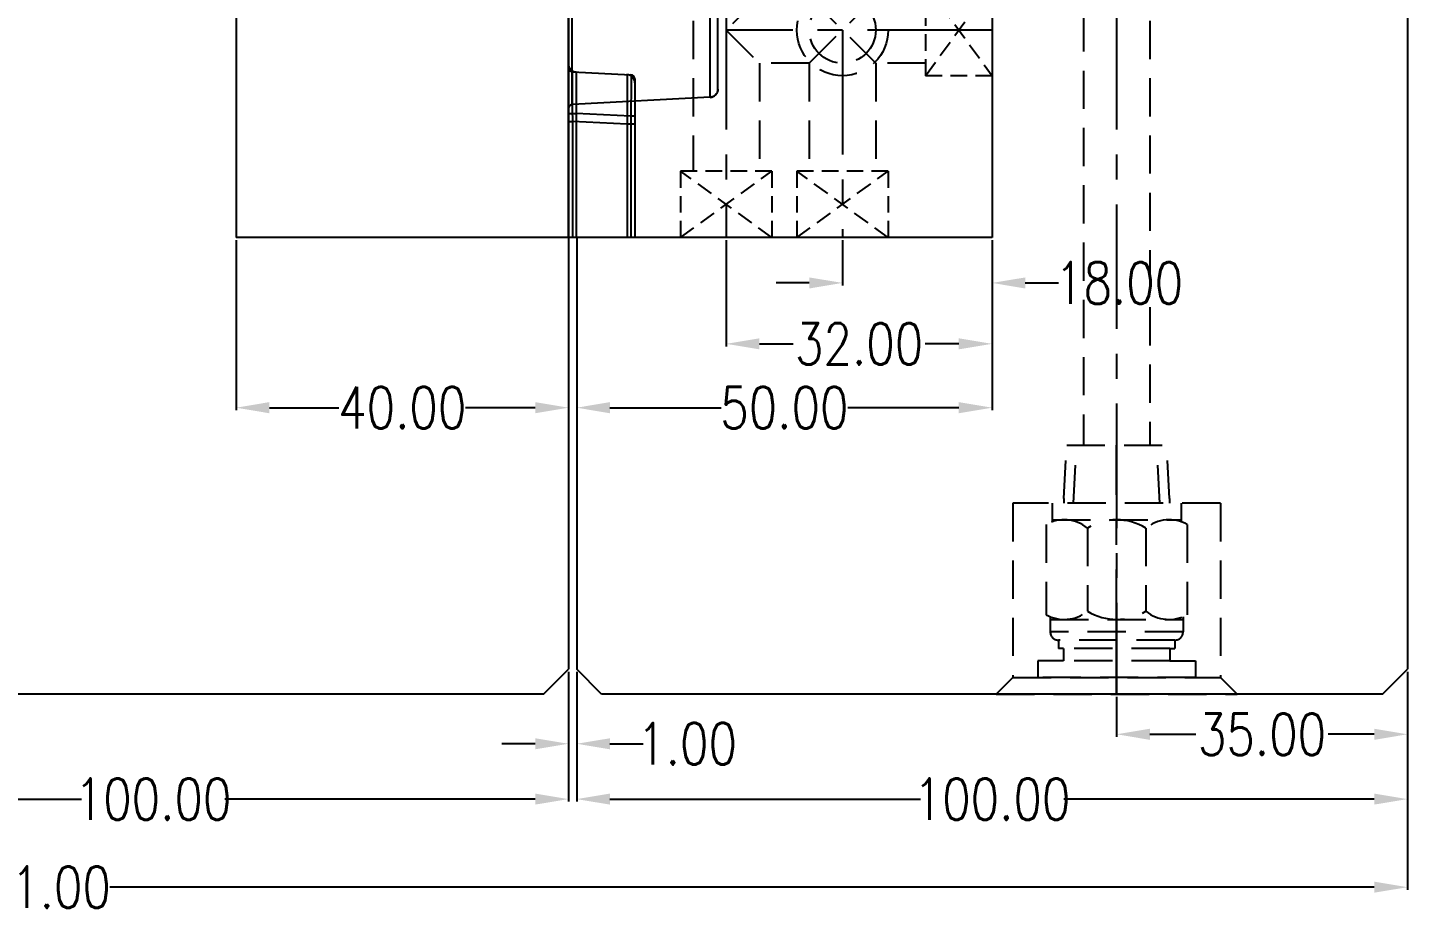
# Model space of a CAD drawing. Header units: millimetres. Extents: x 27275 to 28529, y -21406 to -20519.
# Drawn here: x 27474.2 to 27640.4, y -21002.8 to -20896 of the extents above; entities that cross this region are included whole.
import ezdxf

# ---------------------------------------------------------------- set-up
doc = ezdxf.new("R2010")
doc.units = ezdxf.units.MM
doc.header["$LTSCALE"] = 8
doc.linetypes.add('CENTER', pattern=[2, 1.25, -0.25, 0.25, -0.25])
doc.linetypes.add('HIDDEN', pattern=[0.375, 0.25, -0.125])
doc.layers.get('DEFPOINTS').update_dxf_attribs({"color": 6})
doc.layers.add('Cav-cor', color=30, linetype='Continuous')
doc.layers.add('WT', color=4, linetype='Continuous')
doc.layers.add('dim', color=3, linetype='Continuous', lineweight=15)
doc.styles.get("Standard").update_dxf_attribs({"font": 'txt.shx', "width": 0.8, "bigfont": 'chineset.shx'})
doc.dimstyles.new('ISO-25', dxfattribs={"dimtxt": 5, "dimasz": 4, "dimexe": 0.3, "dimexo": 0.3, "dimtad": 0, "dimzin": 1, "dimdsep": 46, "dimtxsty": 'Standard', "dimcen": 0, "dimclrd": 3, "dimclre": 3, "dimclrt": 3, "dimazin": 0, "dimtfac": 1, "dimtofl": 0, "dimtmove": 0, "dimatfit": 0, "dimfxl": 0, "dimarcsym": 0})

# ---------------------------------------------------------------- blocks, each defined once
blk = doc.blocks.new('*D26185')
at = {"layer": 'DEFPOINTS', "color": 0}
for p in [(27539.35, -20973.29), (27540.35, -20973.29), (27540.35, -20982.26)]:
    blk.add_point(p, dxfattribs=at)
at = {"layer": 'dim', "color": 3, "lineweight": -2}
for p, q in [((27539.35, -20973.59), (27539.35, -20982.56)), ((27540.35, -20973.59), (27540.35, -20982.56)), ((27535.35, -20982.26), (27531.35, -20982.26)), ((27544.35, -20982.26), (27548.35, -20982.26))]:
    blk.add_line(p, q, dxfattribs=at)
at = {"layer": 'dim', "color": 3}
for points in [[(27535.35, -20982.93), (27535.35, -20981.6), (27539.35, -20982.26)], [(27544.35, -20981.6), (27544.35, -20982.93), (27540.35, -20982.26)]]:
    blk.add_solid(points, dxfattribs=at)
at = {"layer": 'dim', "color": 3, "insert": (27553.64, -20982.26), "char_height": 5, "attachment_point": 5}
blk.add_mtext('1.00', dxfattribs=at)
blk = doc.blocks.new('*D26186')
at = {"layer": 'DEFPOINTS', "color": 0}
for p in [(27540.35, -20973.29), (27640.35, -20973.29), (27640.35, -20988.93)]:
    blk.add_point(p, dxfattribs=at)
at = {"layer": 'dim', "color": 3, "lineweight": -2}
for p, q in [((27540.35, -20973.59), (27540.35, -20989.23)), ((27640.35, -20973.59), (27640.35, -20989.23)), ((27544.35, -20988.93), (27581.73, -20988.93)), ((27636.35, -20988.93), (27598.98, -20988.93))]:
    blk.add_line(p, q, dxfattribs=at)
at = {"layer": 'dim', "color": 3}
for points in [[(27544.35, -20988.26), (27544.35, -20989.59), (27540.35, -20988.93)], [(27636.35, -20989.59), (27636.35, -20988.26), (27640.35, -20988.93)]]:
    blk.add_solid(points, dxfattribs=at)
at = {"layer": 'dim', "color": 3, "insert": (27590.35, -20988.93), "char_height": 5, "attachment_point": 5}
blk.add_mtext('100.00', dxfattribs=at)
blk = doc.blocks.new('*D26187')
at = {"layer": 'DEFPOINTS', "color": 0}
for p in [(27439.35, -20973.29), (27539.35, -20973.29), (27539.35, -20988.93)]:
    blk.add_point(p, dxfattribs=at)
at = {"layer": 'dim', "color": 3, "lineweight": -2}
for p, q in [((27439.35, -20973.59), (27439.35, -20989.23)), ((27539.35, -20973.59), (27539.35, -20989.23)), ((27443.35, -20988.93), (27480.73, -20988.93)), ((27535.35, -20988.93), (27497.98, -20988.93))]:
    blk.add_line(p, q, dxfattribs=at)
at = {"layer": 'dim', "color": 3}
for points in [[(27443.35, -20988.26), (27443.35, -20989.59), (27439.35, -20988.93)], [(27535.35, -20989.59), (27535.35, -20988.26), (27539.35, -20988.93)]]:
    blk.add_solid(points, dxfattribs=at)
at = {"layer": 'dim', "color": 3, "insert": (27489.35, -20988.93), "char_height": 5, "attachment_point": 5}
blk.add_mtext('100.00', dxfattribs=at)
blk = doc.blocks.new('*D26190')
at = {"layer": 'DEFPOINTS', "color": 0}
for p in [(27309.35, -20973.29), (27640.35, -20973.29), (27640.35, -20999.54)]:
    blk.add_point(p, dxfattribs=at)
at = {"layer": 'dim', "color": 3, "lineweight": -2}
for p, q in [((27309.35, -20973.59), (27309.35, -20999.84)), ((27640.35, -20973.59), (27640.35, -20999.84)), ((27313.35, -20999.54), (27465.56, -20999.54)), ((27636.35, -20999.54), (27484.14, -20999.54))]:
    blk.add_line(p, q, dxfattribs=at)
at = {"layer": 'dim', "color": 3}
for points in [[(27313.35, -20998.87), (27313.35, -21000.2), (27309.35, -20999.54)], [(27636.35, -21000.2), (27636.35, -20998.87), (27640.35, -20999.54)]]:
    blk.add_solid(points, dxfattribs=at)
at = {"layer": 'dim', "color": 3, "insert": (27474.85, -20999.54), "char_height": 5, "attachment_point": 5}
blk.add_mtext('331.00', dxfattribs=at)
blk = doc.blocks.new('*D26191')
at = {"layer": 'DEFPOINTS', "color": 0}
for p in [(27499.35, -20921.29), (27539.35, -20921.29), (27539.35, -20941.78)]:
    blk.add_point(p, dxfattribs=at)
at = {"layer": 'dim', "color": 3, "lineweight": -2}
for p, q in [((27499.35, -20921.59), (27499.35, -20942.08)), ((27539.35, -20921.59), (27539.35, -20942.08)), ((27503.35, -20941.78), (27511.73, -20941.78)), ((27535.35, -20941.78), (27526.98, -20941.78))]:
    blk.add_line(p, q, dxfattribs=at)
at = {"layer": 'dim', "color": 3}
for points in [[(27503.35, -20941.11), (27503.35, -20942.45), (27499.35, -20941.78)], [(27535.35, -20942.45), (27535.35, -20941.11), (27539.35, -20941.78)]]:
    blk.add_solid(points, dxfattribs=at)
at = {"layer": 'dim', "color": 3, "insert": (27519.35, -20941.78), "char_height": 5, "attachment_point": 5}
blk.add_mtext('40.00', dxfattribs=at)
blk = doc.blocks.new('*D26192')
at = {"layer": 'DEFPOINTS', "color": 0}
for p in [(27540.35, -20921.29), (27590.35, -20921.29), (27590.35, -20941.78)]:
    blk.add_point(p, dxfattribs=at)
at = {"layer": 'dim', "color": 3, "lineweight": -2}
for p, q in [((27540.35, -20921.59), (27540.35, -20942.08)), ((27590.35, -20921.59), (27590.35, -20942.08)), ((27544.35, -20941.78), (27557.73, -20941.78)), ((27586.35, -20941.78), (27572.98, -20941.78))]:
    blk.add_line(p, q, dxfattribs=at)
at = {"layer": 'dim', "color": 3}
for points in [[(27544.35, -20941.11), (27544.35, -20942.45), (27540.35, -20941.78)], [(27586.35, -20942.45), (27586.35, -20941.11), (27590.35, -20941.78)]]:
    blk.add_solid(points, dxfattribs=at)
at = {"layer": 'dim', "color": 3, "insert": (27565.35, -20941.78), "char_height": 5, "attachment_point": 5}
blk.add_mtext('50.00', dxfattribs=at)
blk = doc.blocks.new('20150513.114825')
at = {"layer": 'WT', "color": 125, "linetype": 'HIDDEN'}
for p, q in [((-5.5, 8), (5.5, 8)), ((5.5, 8), (-5.5, 0)), ((-5.5, 8), (5.5, 0)), ((-5.5, 0), (-5.5, 8)), ((5.5, 0), (5.5, 8)), ((-5.5, 0), (5.5, 0))]:
    blk.add_line(p, q, dxfattribs=at)
blk = doc.blocks.new('20160902.184432')
at = {"layer": 'Cav-cor', "color": 241}
for p, q in [((1.66, 100.24), (1.66, -35.38)), ((1.66, -57.6), (1.66, 88.47)), ((19.67, -39.71), (19.67, -0.38)), ((19.67, -39.71), (19.67, -30.41)), ((19.67, -39.71), (19.67, -30.41)), ((1.66, -35.38), (1.66, -57.6)), ((2.14, -37.62), (9.19, -37.99)), ((9.66, -38.49), (9.66, -57.6)), ((18.72, -40.7), (2.14, -41.57)), ((18.72, -40.7), (2.14, -41.57)), ((18.72, -40.7), (2.14, -41.57)), ((1.66, -57.6), (1.66, -42.07)), ((1.66, -57.6), (1.66, -42.07)), ((1.66, -42.64), (2.61, -42.64)), ((2.61, -42.64), (2.61, -57.6)), ((9.19, -42.99), (2.61, -42.64)), ((9.19, -42.99), (9.19, -57.6)), ((9.66, -42.99), (9.19, -42.99)), ((1.66, -43.61), (2.14, -43.61)), ((2.14, -43.61), (2.14, -57.6)), ((8.72, -43.96), (2.14, -43.61)), ((8.72, -43.96), (8.72, -57.6)), ((9.66, -43.96), (8.72, -43.96))]:
    blk.add_line(p, q, dxfattribs=at)
for centre, radius, start, end in [((2.66, -36.65), 1, 179.9987, 266.9999), ((2.16, -37.12), 0.5, 179.9996, 267), ((8.66, -38.97), 1, 0, 87), ((9.16, -38.49), 0.5, 0, 87), ((18.67, -39.71), 1, 273, 0), ((2.16, -42.07), 0.5, 93, 180.0006)]:
    blk.add_arc(centre, radius, start, end, dxfattribs=at)
for points, knots in [([(18.72, -40.7), (18.72, -40.7), (18.72, -40.7), (18.72, -40.7), (18.72, -40.69), (18.72, -40.68), (18.72, -40.66), (18.73, -40.63), (18.73, -40.59), (18.73, -40.54), (18.73, -40.48), (18.73, -40.39), (18.73, -40.24), (18.73, -40.05), (18.73, -39.82), (18.74, -39.55), (18.74, -39.26), (18.74, -38.79), (18.74, -38.14), (18.74, -37.27), (18.74, -36.28), (18.74, -35.2), (18.74, -34.02), (18.74, -32.76), (18.74, -30.96), (18.73, -28.61), (18.72, -26.7), (18.72, -25.72)], [0, 0, 0, 0, 0.000089, 0.00032, 0.000701, 0.00123, 0.002739, 0.004845, 0.00755, 0.010851, 0.014748, 0.019237, 0.029982, 0.043062, 0.058448, 0.0761, 0.095978, 0.118037, 0.16847, 0.22692, 0.292822, 0.365541, 0.444376, 0.528564, 0.617292, 0.8049, 1, 1, 1, 1]), ([(2.14, -41.57), (2.14, -41.57), (2.14, -41.57), (2.14, -41.57), (2.14, -41.56), (2.14, -41.55), (2.14, -41.53), (2.13, -41.5), (2.13, -41.46), (2.13, -41.41), (2.13, -41.35), (2.13, -41.26), (2.13, -41.11), (2.13, -40.92), (2.13, -40.69), (2.13, -40.42), (2.13, -40.13), (2.13, -39.67), (2.13, -39.01), (2.13, -38.14), (2.13, -37.16), (2.13, -36.07), (2.13, -34.89), (2.13, -33.63), (2.13, -31.83), (2.13, -29.48), (2.14, -27.57), (2.14, -26.59)], [0, 0, 0, 0, 0.000077, 0.000302, 0.000677, 0.001202, 0.002701, 0.0048, 0.007496, 0.010791, 0.01468, 0.019161, 0.029893, 0.042962, 0.058335, 0.075979, 0.095852, 0.117904, 0.168334, 0.226785, 0.292695, 0.365429, 0.444282, 0.528493, 0.617247, 0.804901, 1, 1, 1, 1]), ([(2.14, -37.62), (2.14, -37.62), (2.14, -37.63), (2.14, -37.63), (2.14, -37.64), (2.13, -37.65), (2.13, -37.67), (2.13, -37.7), (2.13, -37.74), (2.13, -37.81), (2.13, -37.88), (2.13, -37.98), (2.13, -38.13), (2.13, -38.35), (2.13, -38.65), (2.13, -39), (2.13, -39.39), (2.13, -39.82), (2.13, -40.3), (2.13, -40.8), (2.13, -41.52), (2.13, -42.46), (2.14, -43.23), (2.14, -43.61)], [0, 0, 0, 0, 0.000313, 0.001214, 0.002712, 0.004808, 0.007502, 0.010793, 0.019155, 0.029878, 0.042937, 0.058301, 0.075937, 0.117847, 0.168274, 0.226734, 0.292663, 0.365424, 0.444302, 0.52853, 0.61729, 0.804932, 1, 1, 1, 1]), ([(2.61, -37.65), (2.61, -37.65), (2.61, -37.65), (2.61, -37.65), (2.61, -37.66), (2.61, -37.68), (2.6, -37.71), (2.6, -37.75), (2.6, -37.8), (2.6, -37.87), (2.6, -37.94), (2.59, -38.07), (2.59, -38.25), (2.59, -38.5), (2.59, -38.79), (2.59, -39.12), (2.59, -39.48), (2.59, -40.02), (2.6, -40.75), (2.6, -41.68), (2.61, -42.32), (2.61, -42.64)], [0, 0, 0, 0, 0.000383, 0.001304, 0.002812, 0.004911, 0.010894, 0.019254, 0.029972, 0.043023, 0.058381, 0.07601, 0.117903, 0.16831, 0.226745, 0.292645, 0.365377, 0.444232, 0.617211, 0.804872, 1, 1, 1, 1]), ([(8.72, -37.97), (8.72, -37.97), (8.72, -37.97), (8.72, -37.98), (8.72, -37.99), (8.72, -38), (8.72, -38.04), (8.73, -38.09), (8.73, -38.15), (8.73, -38.23), (8.73, -38.32), (8.73, -38.47), (8.73, -38.69), (8.74, -38.99), (8.74, -39.34), (8.74, -39.74), (8.74, -40.17), (8.74, -40.64), (8.73, -41.14), (8.73, -41.86), (8.73, -42.81), (8.72, -43.57), (8.72, -43.96)], [0, 0, 0, 0, 0.000377, 0.001314, 0.00284, 0.004961, 0.010987, 0.019389, 0.030151, 0.043243, 0.058636, 0.076298, 0.118243, 0.168681, 0.227124, 0.293016, 0.365716, 0.444529, 0.528692, 0.617395, 0.804945, 1, 1, 1, 1]), ([(9.19, -37.99), (9.19, -37.99), (9.19, -38), (9.19, -38), (9.19, -38.01), (9.19, -38.02), (9.19, -38.05), (9.19, -38.09), (9.2, -38.15), (9.2, -38.21), (9.2, -38.29), (9.2, -38.41), (9.2, -38.6), (9.2, -38.85), (9.2, -39.14), (9.2, -39.47), (9.2, -39.83), (9.2, -40.37), (9.2, -41.1), (9.19, -42.02), (9.19, -42.66), (9.19, -42.99)], [0, 0, 0, 0, 0.000332, 0.001248, 0.00276, 0.00487, 0.01088, 0.019269, 0.030015, 0.043096, 0.058483, 0.076137, 0.118076, 0.168516, 0.226973, 0.292881, 0.36561, 0.444451, 0.617375, 0.804964, 1, 1, 1, 1])]:
    blk.add_open_spline(points, degree=3, knots=knots, dxfattribs=at)
for points in [[(19.67, -39.71), (19.67, -40.27), (19.28, -40.67), (18.72, -40.7)], [(19.67, -39.71), (19.67, -40.27), (19.28, -40.67), (18.72, -40.7)], [(1.66, -42.07), (1.66, -41.79), (1.86, -41.59), (2.14, -41.57)], [(1.66, -42.07), (1.66, -41.79), (1.86, -41.59), (2.14, -41.57)]]:
    blk.add_rational_spline(points, [1, 0.8169162473, 0.8169162473, 1], degree=3, dxfattribs=at)
blk = doc.blocks.new('*D27176')
at = {"layer": 'DEFPOINTS', "color": 0}
for p in [(27572.35, -20921.29), (27590.35, -20921.29), (27572.35, -20926.75)]:
    blk.add_point(p, dxfattribs=at)
at = {"layer": 'dim', "color": 3, "lineweight": -2}
for p, q in [((27572.35, -20921.59), (27572.35, -20927.05)), ((27590.35, -20921.59), (27590.35, -20927.05)), ((27568.35, -20926.75), (27564.35, -20926.75)), ((27594.35, -20926.75), (27598.35, -20926.75))]:
    blk.add_line(p, q, dxfattribs=at)
at = {"layer": 'dim', "color": 3}
for points in [[(27568.35, -20927.42), (27568.35, -20926.09), (27572.35, -20926.75)], [(27594.35, -20926.09), (27594.35, -20927.42), (27590.35, -20926.75)]]:
    blk.add_solid(points, dxfattribs=at)
at = {"layer": 'dim', "color": 3, "insert": (27605.64, -20926.75), "char_height": 5, "attachment_point": 5}
blk.add_mtext('18.00', dxfattribs=at)
blk = doc.blocks.new('*D27177')
at = {"layer": 'DEFPOINTS', "color": 0}
for p in [(27558.35, -20921.29), (27590.35, -20921.29), (27590.35, -20934.09)]:
    blk.add_point(p, dxfattribs=at)
at = {"layer": 'dim', "color": 3, "lineweight": -2}
for p, q in [((27558.35, -20921.59), (27558.35, -20934.39)), ((27590.35, -20921.59), (27590.35, -20934.39)), ((27562.35, -20934.09), (27566.39, -20934.09)), ((27586.35, -20934.09), (27582.31, -20934.09))]:
    blk.add_line(p, q, dxfattribs=at)
at = {"layer": 'dim', "color": 3}
for points in [[(27562.35, -20933.42), (27562.35, -20934.75), (27558.35, -20934.09)], [(27586.35, -20934.75), (27586.35, -20933.42), (27590.35, -20934.09)]]:
    blk.add_solid(points, dxfattribs=at)
at = {"layer": 'dim', "color": 3, "insert": (27574.35, -20934.09), "char_height": 5, "attachment_point": 5}
blk.add_mtext('32.00', dxfattribs=at)
blk = doc.blocks.new('*D27192')
at = {"layer": 'DEFPOINTS', "color": 0}
for p in [(27640.35, -20973.29), (27605.35, -20976.29), (27640.35, -20981.12)]:
    blk.add_point(p, dxfattribs=at)
at = {"layer": 'dim', "color": 3, "lineweight": -2}
for p, q in [((27640.35, -20973.59), (27640.35, -20981.42)), ((27605.35, -20976.59), (27605.35, -20981.42)), ((27609.35, -20981.12), (27614.89, -20981.12)), ((27636.35, -20981.12), (27630.81, -20981.12))]:
    blk.add_line(p, q, dxfattribs=at)
at = {"layer": 'dim', "color": 3}
for points in [[(27609.35, -20980.45), (27609.35, -20981.79), (27605.35, -20981.12)], [(27636.35, -20981.79), (27636.35, -20980.45), (27640.35, -20981.12)]]:
    blk.add_solid(points, dxfattribs=at)
at = {"layer": 'dim', "color": 3, "insert": (27622.85, -20981.12), "char_height": 5, "attachment_point": 5}
blk.add_mtext('35.00', dxfattribs=at)
blk = doc.blocks.new('20160903.151524')
at = {"layer": 'WT', "color": 125, "linetype": 'HIDDEN', "ltscale": 2.3}
for p, q in [((-6.35, 23.56), (-6.01, 30)), ((-6.01, 30), (6.01, 30)), ((-5.19, 23), (-4.82, 30)), ((5.19, 23), (4.82, 30)), ((6.35, 23.56), (6.01, 30)), ((-6.35, 23.56), (-6.35, 23)), ((6.35, 23.56), (6.35, 23)), ((12.5, 23), (-12.5, 23)), ((-12.5, 23), (-12.5, 2)), ((-7.75, 23), (-7.75, 20.77)), ((7.75, 23), (7.75, 20.77)), ((12.5, 23), (12.5, 2)), ((-8.5, 20.43), (-8.5, 9.57)), ((-7.75, 21), (7.75, 21)), ((-3.5, 20.01), (-3.5, 9.99)), ((3.5, 20.01), (3.5, 9.99)), ((8.5, 20.43), (8.5, 9.57)), ((-8, 9.33), (-8, 7.51)), ((-8, 9), (8, 9)), ((8, 9.33), (8, 7.51)), ((8, 7.51), (-8, 7.51)), ((7, 6.51), (-7, 6.51)), ((-7, 6.51), (-7, 5.51)), ((-6.4, 5.51), (-7, 5.51)), ((-6.4, 5.51), (-7, 5.51)), ((6.4, 5.51), (-6.4, 5.51)), ((-6.4, 5.51), (-6.4, 4.01)), ((6.4, 5.51), (6.4, 4.01)), ((6.4, 5.51), (7, 5.51)), ((6.4, 5.51), (7, 5.51)), ((7, 6.51), (7, 5.51)), ((-9.5, 4.01), (-9.5, 2)), ((-6.4, 4.01), (-9.5, 4.01)), ((6.4, 4.01), (-6.4, 4.01)), ((6.4, 4.01), (9.5, 4.01)), ((9.5, 4.01), (9.5, 2)), ((-12.5, 2), (-14.5, 0)), ((-12.5, 2), (12.5, 2)), ((9.5, 2), (-9.5, 2)), ((12.5, 2), (14.5, 0)), ((-14.5, 0), (14.5, 0))]:
    blk.add_line(p, q, dxfattribs=at)
at = {"layer": 'WT', "color": 125, "linetype": 'CENTER', "ltscale": 1.5}
blk.add_line((0, 0), (0, 30), dxfattribs=at)
at = {"layer": 'WT', "color": 125, "linetype": 'HIDDEN', "ltscale": 2.3}
for centre, radius, start, end in [((-6.32, 16.53), 4.47, 50.9817, 119.248), ((0, 14.34), 6.66, 58.3016, 121.6984), ((6.32, 16.53), 4.47, 60.752, 129.0183), ((-6.32, 13.47), 4.47, 240.752, 309.0183), ((0, 15.66), 6.66, 238.3016, 301.6984), ((6.32, 13.47), 4.47, 230.9817, 299.248), ((-7, 7.51), 1, 180, 270), ((7, 7.51), 1, 270, 0)]:
    blk.add_arc(centre, radius, start, end, dxfattribs=at)

msp = doc.modelspace()

# ---------------------------------------------------------------- linework, layer by layer
at = {"linetype": 'Continuous'}
for p, q in [((27640.351, -20826.286), (27640.351, -20973.286)), ((27539.351, -20921.286), (27539.351, -20973.286)), ((27540.351, -20921.286), (27540.351, -20973.286)), ((27536.351, -20976.286), (27539.351, -20973.286)), ((27543.351, -20976.286), (27540.351, -20973.286)), ((27637.351, -20976.286), (27640.351, -20973.286)), ((27536.351, -20976.286), (27442.351, -20976.286)), ((27637.351, -20976.286), (27543.351, -20976.286))]:
    msp.add_line(p, q, dxfattribs=at)
at = {"layer": 'Cav-cor', "color": 241}
for p, q in [((27499.351, -20631.286), (27499.351, -20921.286)), ((27539.351, -20631.286), (27539.351, -20921.286)), ((27590.351, -20631.286), (27590.351, -20921.286)), ((27590.351, -20921.286), (27499.351, -20921.286))]:
    msp.add_line(p, q, dxfattribs=at)
at = {"layer": 'WT', "color": 125, "linetype": 'CENTER', "ltscale": 1.5}
for p, q in [((27572.351, -20656.286), (27572.351, -20921.286)), ((27605.351, -20821.286), (27605.351, -20976.286)), ((27590.351, -20896.286), (27558.351, -20896.286))]:
    msp.add_line(p, q, dxfattribs=at)
at = {"layer": 'WT', "color": 191, "linetype": 'HIDDEN', "ltscale": 2.3}
for p, q in [((27554.351, -20819.286), (27554.351, -20913.286)), ((27562.351, -20892.286), (27558.351, -20896.286)), ((27558.351, -20896.286), (27562.351, -20900.286)), ((27562.351, -20900.286), (27562.351, -20913.286))]:
    msp.add_line(p, q, dxfattribs=at)
at = {"layer": 'WT', "color": 125, "linetype": 'HIDDEN', "ltscale": 2.3}
for p, q in [((27609.351, -20819.286), (27609.351, -20946.286)), ((27601.351, -20825.286), (27601.351, -20946.286)), ((27568.351, -20892.286), (27576.351, -20900.286)), ((27568.351, -20900.286), (27576.351, -20892.286)), ((27568.351, -20900.286), (27562.351, -20900.286)), ((27568.351, -20900.286), (27568.351, -20913.286)), ((27582.351, -20900.286), (27576.351, -20900.286)), ((27576.351, -20900.286), (27576.351, -20913.286))]:
    msp.add_line(p, q, dxfattribs=at)
at = {"layer": 'WT', "color": 191, "linetype": 'CENTER', "ltscale": 1.5}
msp.add_line((27558.351, -20821.286), (27558.351, -20921.286), dxfattribs=at)
at = {"layer": 'WT', "color": 125, "linetype": 'HIDDEN', "ltscale": 2.3}
for radius in [5.5, 4]:
    msp.add_circle((27572.351, -20896.286), radius, dxfattribs=at)

# ---------------------------------------------------------------- block references
at = {"layer": 'Cav-cor'}
msp.add_blockref('20160902.184432', (27537.687, -20863.687), dxfattribs=at)
at = {"layer": 'WT', "color": 125, "linetype": 'HIDDEN', "ltscale": 2.3, "xscale": -1, "rotation": 90}
msp.add_blockref('20150513.114825', (27590.351, -20896.286), dxfattribs=at)
at = {"layer": 'WT', "color": 125, "linetype": 'HIDDEN', "ltscale": 2.3, "rotation": 180}
for p in [(27558.351, -20913.286), (27572.351, -20913.286)]:
    msp.add_blockref('20150513.114825', p, dxfattribs=at)
at = {"layer": 'WT'}
msp.add_blockref('20160903.151524', (27605.351, -20976.286), dxfattribs=at)

# ---------------------------------------------------------------- dimensions: what is measured, and where the dimension line sits
at = {"layer": 'dim'}
for base, p1, p2, picture, middle in [((27539.351, -20941.78), (27499.351, -20921.286), (27539.351, -20921.286), '*D26191', (27519.351, -20941.78)), ((27590.351, -20941.78), (27540.351, -20921.286), (27590.351, -20921.286), '*D26192', (27565.351, -20941.78)), ((27539.351, -20988.927), (27439.351, -20973.286), (27539.351, -20973.286), '*D26187', (27489.351, -20988.927)), ((27540.351, -20982.265), (27539.351, -20973.286), (27540.351, -20973.286), '*D26185', (27553.642, -20982.265)), ((27640.351, -20988.927), (27540.351, -20973.286), (27640.351, -20973.286), '*D26186', (27590.351, -20988.927)), ((27640.351, -20981.12), (27605.351, -20976.286), (27640.351, -20973.286), '*D27192', (27622.851, -20981.12))]:
    dim = msp.add_linear_dim(base=base, p1=p1, p2=p2, dimstyle='ISO-25', dxfattribs=at)
    dim.commit()
    dim.dimension.update_dxf_attribs({"geometry": picture, "text_midpoint": middle})
for base, p1, p2, picture, middle in [((27590.351, -20934.086), (27558.351, -20921.286), (27590.351, -20921.286), '*D27177', (27574.351, -20934.086)), ((27572.351, -20926.752), (27590.351, -20921.286), (27572.351, -20921.286), '*D27176', (27605.642, -20926.752)), ((27640.351, -20999.537), (27309.351, -20973.286), (27640.351, -20973.286), '*D26190', (27474.851, -20999.537))]:
    dim = msp.add_linear_dim(base=base, p1=p1, p2=p2, dimstyle='ISO-25', dxfattribs=at)
    dim.commit()
    dim.dimension.update_dxf_attribs({"geometry": picture, "text_midpoint": middle, "dimtype": 160})

doc.saveas('drawing.dxf')
